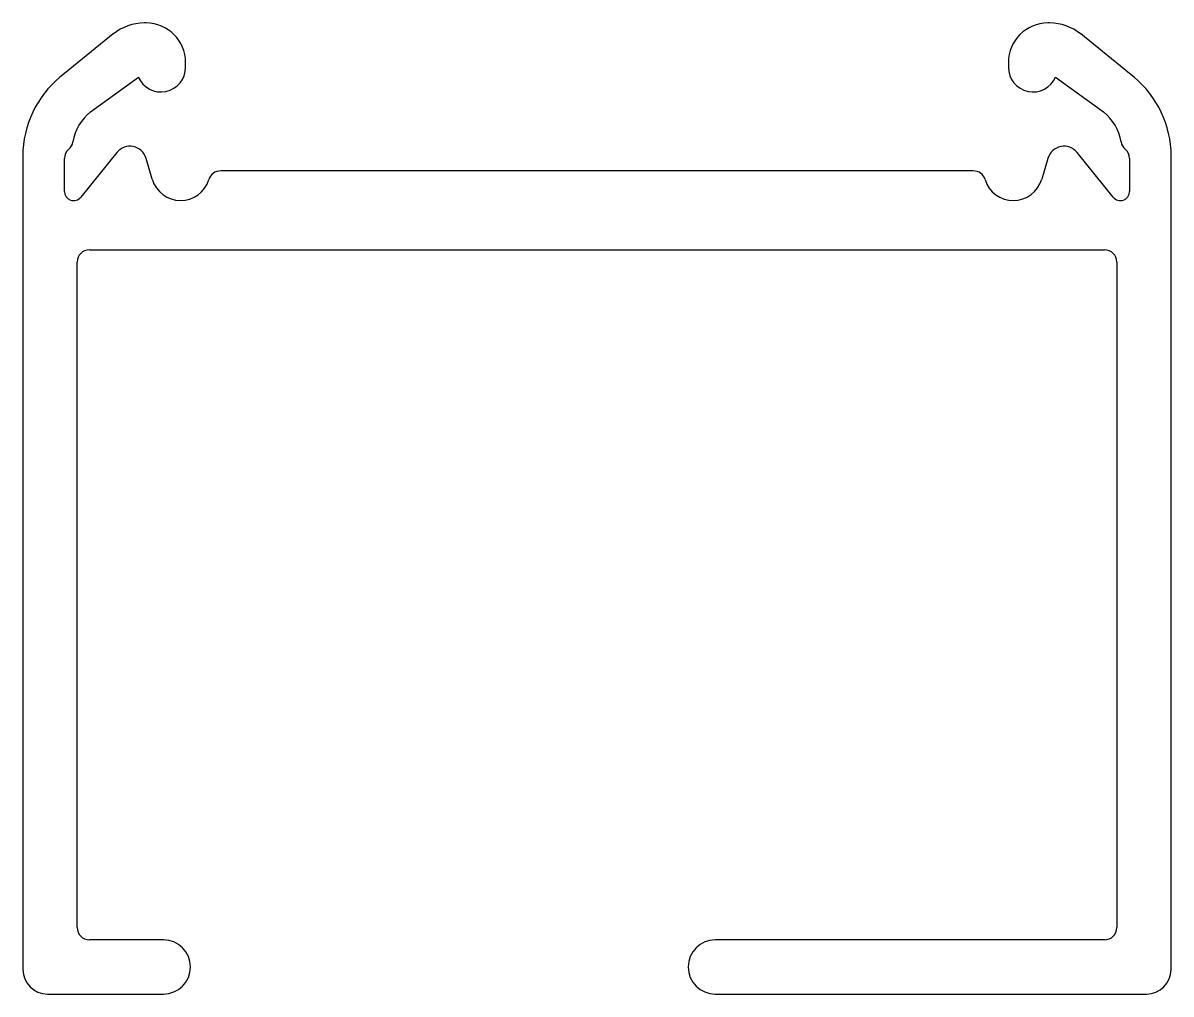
# Model space of a CAD drawing. Extents: x 925.7 to 949, y 368.6 to 388.3.
import ezdxf

# ---------------------------------------------------------------- set-up
doc = ezdxf.new("R2010")
doc.units = 0
doc.layers.get('0').update_dxf_attribs({"linetype": 'CONTINUOUS'})

msp = doc.modelspace()

# ---------------------------------------------------------------- linework, layer by layer
for p, q in [((928.166, 388.333), (928.13, 388.333)), ((946.503, 388.333), (946.466, 388.333)), ((927.5, 388.11), (926.508, 387.306)), ((948.125, 387.306), (947.133, 388.11)), ((928.966, 387.433), (928.966, 387.533)), ((945.666, 387.533), (945.666, 387.433)), ((927.037, 386.529), (928.008, 387.234)), ((946.625, 387.234), (947.596, 386.529)), ((925.666, 385.752), (925.666, 369.131)), ((927.571, 385.704), (926.838, 384.797)), ((947.795, 384.797), (947.062, 385.704)), ((948.966, 369.131), (948.966, 385.752)), ((926.509, 384.913), (926.509, 385.581)), ((928.291, 385.161), (928.166, 385.586)), ((946.467, 385.586), (946.342, 385.161)), ((948.124, 385.581), (948.124, 384.913)), ((944.954, 385.331), (929.679, 385.331)), ((927.016, 383.731), (947.616, 383.731)), ((926.766, 369.981), (926.766, 383.481)), ((947.866, 383.481), (947.866, 369.981)), ((928.516, 369.731), (927.016, 369.731)), ((947.616, 369.731), (939.716, 369.731)), ((926.166, 368.631), (928.516, 368.631)), ((939.716, 368.631), (948.466, 368.631))]:
    msp.add_line(p, q)
for centre, radius, start, end in [((928.13, 387.333), 1, 90, 129), ((928.166, 387.533), 0.8, 360, 90), ((946.466, 387.533), 0.8, 90, 180), ((946.503, 387.333), 1, 51, 90), ((927.764, 385.621), 2.102, 126.7065, 176.4389), ((928.466, 387.433), 0.5, 203.4164, 0), ((946.166, 387.433), 0.5, 180, 336.5836), ((946.869, 385.621), 2.102, 3.5611, 53.2935), ((927.666, 385.752), 1, 129, 170.3804), ((946.966, 385.752), 1, 9.6196, 51), ((926.434, 385.961), 0.25, 310.585, 350.3804), ((948.199, 385.961), 0.25, 189.6196, 229.415), ((926.759, 385.581), 0.25, 130.585, 180), ((927.837, 385.489), 0.343, 16.4313, 141.0623), ((946.796, 385.489), 0.343, 38.9377, 163.5687), ((947.874, 385.581), 0.25, 0, 49.415), ((928.866, 385.331), 0.6, 196.4313, 342.8954), ((929.679, 385.081), 0.25, 90, 162.8954), ((944.954, 385.081), 0.25, 17.1046, 90), ((945.766, 385.331), 0.6, 197.1046, 343.5687), ((926.694, 384.913), 0.185, 180, 321.0623), ((947.939, 384.913), 0.185, 218.9377, 360), ((927.016, 383.481), 0.25, 90, 180), ((947.616, 383.481), 0.25, 0, 90), ((927.016, 369.981), 0.25, 180, 270), ((947.616, 369.981), 0.25, 270, 0), ((928.516, 369.181), 0.55, 0, 90), ((939.716, 369.181), 0.55, 90, 180), ((926.166, 369.131), 0.5, 180, 270), ((928.516, 369.181), 0.55, 270, 0), ((939.716, 369.181), 0.55, 180, 270), ((948.466, 369.131), 0.5, 270, 0)]:
    msp.add_arc(centre, radius, start, end)

doc.saveas('drawing.dxf')
